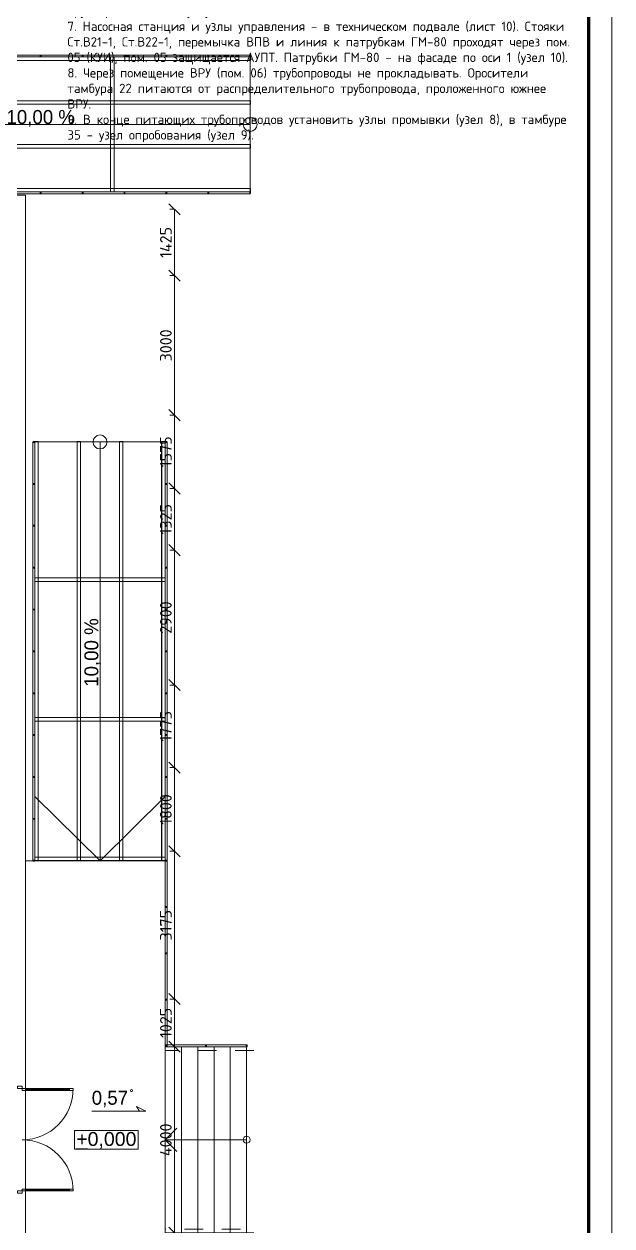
# Model space of a CAD drawing. Header units: millimetres. Extents: x 0 to 2118900, y -20000 to 84100.
# Drawn here: x 506268 to 518900, y 42148 to 67982 of the extents above; entities that cross this region are included whole.
import ezdxf
from ezdxf.enums import TextEntityAlignment as Align

# ---------------------------------------------------------------- set-up
doc = ezdxf.new("R2010")
doc.units = ezdxf.units.MM
doc.linetypes.add('strich_line', pattern=[800, 400, -400])
for name, color, linetype, lineweight in [('АР_подоснова', 8, 'Continuous', 13), ('ПТ_размеры', 7, 'Continuous', 13), ('ПТ_рамка', 7, 'Continuous', 50), ('ПТ_рамка_тонк', 7, 'Continuous', 18), ('ПТ_текст', 7, 'Continuous', 18)]:
    doc.layers.add(name, color=color, linetype=linetype, lineweight=lineweight)
doc.styles.add('АР_текст_1', font='arial.ttf')
doc.styles.add('АР_текст_2', font='ARIALN.TTF')
doc.styles.add('ПТ', font='isocpeur.ttf')
doc.dimstyles.new('ПТ100', dxfattribs={"dimscale": 100, "dimtxt": 2.5, "dimasz": 1.2, "dimexe": 1, "dimexo": 0, "dimgap": 0.6, "dimtad": 1, "dimdec": 0, "dimtxsty": 'ПТ', "dimtsz": 1.2, "dimcen": 2.5, "dimclrd": 7, "dimclre": 7, "dimclrt": 7, "dimazin": 3, "dimtfac": 1, "dimtmove": 0, "dimatfit": 3, "dimlwd": 13, "dimlwe": 13, "dimarcsym": 0})

# ---------------------------------------------------------------- blocks, each defined once
blk = doc.blocks.new('Балка - Швеллер ПП 270')
at = {"color": 0, "linetype": 'Continuous', "lineweight": -2}
for p, q in [((-18, 37), (8991, 37)), ((-18, 37), (-18, -38)), ((8991, 0), (8991, 37)), ((8991, -38), (8991, 0)), ((-18, -38), (8991, -38))]:
    blk.add_line(p, q, dxfattribs=at)
blk = doc.blocks.new('Балка - Швеллер ПП 27_20')
at = {"color": 0, "linetype": 'Continuous', "lineweight": -2}
for p, q in [((0, 38), (0, -38)), ((1400, 38), (0, 38)), ((2800, 38), (1400, 38)), ((2800, 0), (2800, 38)), ((2800, -38), (2800, 0)), ((0, -38), (1400, -38)), ((1400, -38), (2800, -38))]:
    blk.add_line(p, q, dxfattribs=at)
blk = doc.blocks.new('Перекрытие_1100', base_point=(-300, -300))
at = {"color": 0, "linetype": 'Continuous', "lineweight": -2, "flags": 128}
blk.add_lwpolyline([(-300, -300), (98301, -300), (98301, 40301), (-300, 40301)], close=True, dxfattribs=at)
blk = doc.blocks.new('Балка - Швеллер ПП 27_30')
at = {"color": 0, "linetype": 'Continuous', "lineweight": -2}
for p, q in [((0, 38), (0, -38)), ((1450, 38), (0, 38)), ((2900, 38), (1450, 38)), ((2900, 0), (2900, 38)), ((2900, -38), (2900, 0)), ((0, -38), (1450, -38)), ((1450, -38), (2900, -38))]:
    blk.add_line(p, q, dxfattribs=at)
blk = doc.blocks.new('Перекрытие_1050', base_point=(101300, 25998))
at = {"color": 0, "linetype": 'Continuous', "lineweight": -2, "flags": 128}
blk.add_lwpolyline([(101300, 25998), (101300, 13997), (98301, 13997), (98301, 25998)], close=True, dxfattribs=at)
blk = doc.blocks.new('Лестница_7')
at = {"color": 0, "linetype": 'Continuous', "lineweight": -2}
for p, q in [((101300, 18000), (101300, 22000)), ((101300, 22000), (101650, 22000)), ((101650, 18000), (101650, 22000)), ((101650, 22000), (102000, 22000)), ((101650, 22000), (101650, 18000)), ((102000, 18000), (102000, 22000)), ((102000, 22000), (102350, 22000)), ((102000, 22000), (102000, 18000)), ((102350, 18000), (102350, 22000)), ((102350, 22000), (102700, 22000)), ((102350, 22000), (102350, 18000)), ((102700, 18000), (102700, 22000)), ((102700, 22000), (103050, 22000)), ((102700, 22000), (102700, 18000)), ((103050, 22000), (103050, 18000)), ((101550, 20250), (101300, 20000)), ((101650, 20000), (101300, 20000)), ((101300, 20000), (101550, 19750)), ((102700, 20000), (101650, 20000)), ((103050, 20000), (102700, 20000)), ((101650, 18000), (101300, 18000)), ((102000, 18000), (101650, 18000)), ((102350, 18000), (102000, 18000)), ((102700, 18000), (102350, 18000)), ((103050, 18000), (102700, 18000))]:
    blk.add_line(p, q, dxfattribs=at)
at = {"color": 0, "linetype": 'strich_line', "lineweight": -2, "flags": 128}
for points in [[(103203, 21920), (103050, 21920), (101300, 21920), (101300, 22000), (103050, 22000), (103203, 22000)], [(103203, 18000), (103050, 18000), (101300, 18000), (101300, 18080), (103050, 18080), (103203, 18080)]]:
    blk.add_lwpolyline(points, close=True, dxfattribs=at)
at = {"color": 0, "linetype": 'Continuous', "lineweight": -2}
for start, end in [(90, 270), (270, 90)]:
    blk.add_arc((103050, 20000), 75, start, end, dxfattribs=at)
blk = doc.blocks.new('Металлическая Двупольная дверь 27')
at = {"color": 0, "linetype": 'Continuous', "lineweight": -2}
for p, q in [((-1100, 1100), (-1100, 1020)), ((-1060, 1100), (-1100, 1100)), ((-1060, 1020), (-1060, 1100)), ((1060, 1020), (1060, 1100)), ((1060, 1100), (1100, 1100)), ((1100, 1100), (1100, 1020)), ((-1100, 1020), (-1060, 1020)), ((-1080, 1020), (-1080, 80)), ((1100, 1020), (1060, 1020)), ((1080, 1020), (1080, 80)), ((-1100, 0), (-1150, 0)), ((-1150, 0), (-1150, -100)), ((-1150, -100), (-1150, 0)), ((-1150, -100), (-1150, 0)), ((-1060, 80), (-1100, 80)), ((-1100, 80), (-1100, 0)), ((-1100, -100), (-1100, 0)), ((-1100, 0), (-1060, 0)), ((-1060, 0), (-1060, 80)), ((1060, 0), (1060, 80)), ((1060, 80), (1100, 80)), ((1100, 0), (1060, 0)), ((1100, 80), (1100, 0)), ((1150, 0), (1100, 0)), ((1100, 0), (1100, -100)), ((1150, -100), (1150, 0)), ((1150, -100), (1150, 0)), ((1150, -100), (1150, 0)), ((-1150, -100), (-1100, -100)), ((1100, -100), (1150, -100))]:
    blk.add_line(p, q, dxfattribs=at)
at = {"color": 0, "linetype": 'Continuous', "lineweight": -2, "flags": 128}
for points in [[(-1100, 1020), (-1100, 80), (-1080, 80), (-1080, 1020)], [(-1080, 1020), (-1080, 80), (-1060, 80), (-1060, 1020)], [(1080, 1020), (1080, 80), (1060, 80), (1060, 1020)], [(1100, 1020), (1100, 80), (1080, 80), (1080, 1020)]]:
    blk.add_lwpolyline(points, close=True, dxfattribs=at)
at = {"color": 0, "linetype": 'Continuous', "lineweight": -2}
for centre, start, end in [((-1100, 0), 0, 90), ((1100, 0), 90, 180)]:
    blk.add_arc(centre, 1100, start, end, dxfattribs=at)
blk = doc.blocks.new('Стена_414', base_point=(98125, 40125))
at = {"color": 0, "linetype": 'Continuous', "lineweight": -2, "xscale": -1, "zscale": 1000, "rotation": 270}
blk.add_blockref('Металлическая Двупольная дверь 27', (98225, 20000), dxfattribs=at)
blk = doc.blocks.new('Ограждение_12')
at = {"color": 0, "linetype": 'Continuous', "lineweight": -2, "flags": 128}
for points in [[(101300, 22020), (101340, 22020), (101340, 25998), (101300, 25998)], [(101300, 22020), (101340, 22020), (101340, 25998), (101300, 25998)], [(101300, 22020), (101340, 22020), (101340, 25998), (101300, 25998)], [(101300, 22020), (101340, 22020), (101340, 25998), (101300, 25998)], [(101300, 22020), (101340, 22020), (101340, 25998), (101300, 25998)], [(101300, 24993), (101340, 24993), (101340, 25013), (101300, 25013)], [(101300, 23999), (101340, 23999), (101340, 24019), (101300, 24019)], [(101300, 23004), (101340, 23004), (101340, 23024), (101300, 23024)], [(101300, 22000), (101340, 22000), (101340, 22040), (101300, 22040)]]:
    blk.add_lwpolyline(points, close=True, dxfattribs=at)
blk = doc.blocks.new('Ограждение_16')
at = {"color": 0, "linetype": 'Continuous', "lineweight": -2, "flags": 128}
for points in [[(94125, 43275), (94127, 43275), (94128, 43276), (94130, 43278), (94131, 43280), (94133, 43282), (94134, 43285), (94134, 43288), (94135, 43292), (94135, 43295), (94135, 43298), (94134, 43302), (94134, 43305), (94133, 43308), (94131, 43310), (94130, 43312), (94128, 43314), (94127, 43315), (94125, 43315), (94123, 43315), (94122, 43314), (94120, 43312), (94119, 43310), (94117, 43308), (94116, 43305), (94116, 43302), (94115, 43298), (94115, 43295), (94115, 43292), (94116, 43288), (94116, 43285), (94117, 43282), (94119, 43280), (94120, 43278), (94122, 43276), (94123, 43275)], [(94125, 43315), (94125, 43275), (103126, 43275), (103126, 43315)], [(94125, 43315), (94125, 43275), (103126, 43275), (103126, 43315)], [(94125, 43315), (94125, 43275), (103126, 43275), (103126, 43315)], [(94125, 43315), (94125, 43275), (103126, 43275), (103126, 43315)], [(94125, 43315), (94125, 43275), (103126, 43275), (103126, 43315)], [(95015, 43315), (95015, 43275), (95035, 43275), (95035, 43315)], [(95915, 43315), (95915, 43275), (95935, 43275), (95935, 43315)], [(96815, 43315), (96815, 43275), (96835, 43275), (96835, 43315)], [(97715, 43315), (97715, 43275), (97735, 43275), (97735, 43315)], [(98615, 43315), (98615, 43275), (98635, 43275), (98635, 43315)], [(99516, 43315), (99516, 43275), (99536, 43275), (99536, 43315)], [(100416, 43315), (100416, 43275), (100436, 43275), (100436, 43315)], [(101316, 43315), (101316, 43275), (101336, 43275), (101336, 43315)], [(102216, 43315), (102216, 43275), (102236, 43275), (102236, 43315)], [(103126, 43275), (103128, 43275), (103129, 43276), (103131, 43278), (103132, 43280), (103134, 43282), (103135, 43285), (103135, 43288), (103136, 43292), (103136, 43295), (103136, 43298), (103135, 43302), (103135, 43305), (103134, 43308), (103132, 43310), (103131, 43312), (103129, 43314), (103128, 43315), (103126, 43315), (103124, 43315), (103123, 43314), (103121, 43312), (103120, 43310), (103118, 43308), (103117, 43305), (103117, 43302), (103116, 43298), (103116, 43295), (103116, 43292), (103117, 43288), (103117, 43285), (103118, 43282), (103120, 43280), (103121, 43278), (103123, 43276), (103124, 43275)]]:
    blk.add_lwpolyline(points, close=True, dxfattribs=at)
blk = doc.blocks.new('Ограждение_17')
at = {"color": 0, "linetype": 'Continuous', "lineweight": -2, "flags": 128}
for points in [[(94125, 40335), (94127, 40335), (94128, 40336), (94130, 40338), (94131, 40340), (94133, 40342), (94134, 40345), (94134, 40348), (94135, 40352), (94135, 40355), (94135, 40358), (94134, 40362), (94134, 40365), (94133, 40368), (94131, 40370), (94130, 40372), (94128, 40374), (94127, 40375), (94125, 40375), (94123, 40375), (94122, 40374), (94120, 40372), (94119, 40370), (94117, 40368), (94116, 40365), (94116, 40362), (94115, 40358), (94115, 40355), (94115, 40352), (94116, 40348), (94116, 40345), (94117, 40342), (94119, 40340), (94120, 40338), (94122, 40336), (94123, 40335)], [(94125, 40375), (94125, 40335), (103126, 40335), (103126, 40375)], [(94125, 40375), (94125, 40335), (103126, 40335), (103126, 40375)], [(94125, 40375), (94125, 40335), (103126, 40335), (103126, 40375)], [(94125, 40375), (94125, 40335), (103126, 40335), (103126, 40375)], [(94125, 40375), (94125, 40335), (103126, 40335), (103126, 40375)], [(95015, 40375), (95015, 40335), (95035, 40335), (95035, 40375)], [(95915, 40375), (95915, 40335), (95935, 40335), (95935, 40375)], [(96815, 40375), (96815, 40335), (96835, 40335), (96835, 40375)], [(97715, 40375), (97715, 40335), (97735, 40335), (97735, 40375)], [(98615, 40375), (98615, 40335), (98635, 40335), (98635, 40375)], [(99516, 40375), (99516, 40335), (99536, 40335), (99536, 40375)], [(100416, 40375), (100416, 40335), (100436, 40335), (100436, 40375)], [(101316, 40375), (101316, 40335), (101336, 40335), (101336, 40375)], [(102216, 40375), (102216, 40335), (102236, 40335), (102236, 40375)], [(103126, 40335), (103128, 40335), (103129, 40336), (103131, 40338), (103132, 40340), (103134, 40342), (103135, 40345), (103135, 40348), (103136, 40352), (103136, 40355), (103136, 40358), (103135, 40362), (103135, 40365), (103134, 40368), (103132, 40370), (103131, 40372), (103129, 40374), (103128, 40375), (103126, 40375), (103124, 40375), (103123, 40374), (103121, 40372), (103120, 40370), (103118, 40368), (103117, 40365), (103117, 40362), (103116, 40358), (103116, 40355), (103116, 40352), (103117, 40348), (103117, 40345), (103118, 40342), (103120, 40340), (103121, 40338), (103123, 40336), (103124, 40335)]]:
    blk.add_lwpolyline(points, close=True, dxfattribs=at)
blk = doc.blocks.new('Ограждение_29')
at = {"color": 0, "linetype": 'Continuous', "lineweight": -2, "flags": 128}
for points in [[(101340, 34999), (101339, 35000), (101338, 35002), (101337, 35004), (101335, 35005), (101332, 35006), (101330, 35007), (101326, 35008), (101323, 35008), (101320, 35009), (101316, 35008), (101313, 35008), (101310, 35007), (101307, 35006), (101304, 35005), (101302, 35004), (101301, 35002), (101300, 35000), (101300, 34999), (101300, 34997), (101301, 34995), (101302, 34994), (101304, 34992), (101307, 34991), (101310, 34990), (101313, 34989), (101316, 34989), (101320, 34989), (101323, 34989), (101326, 34989), (101330, 34990), (101332, 34991), (101335, 34992), (101337, 34994), (101338, 34995), (101339, 34997)], [(101300, 25998), (101340, 25998), (101340, 34999), (101300, 34999)], [(101300, 25998), (101340, 25998), (101340, 34999), (101300, 34999)], [(101300, 25998), (101340, 25998), (101340, 34999), (101300, 34999)], [(101300, 25998), (101340, 25998), (101340, 34999), (101300, 34999)], [(101300, 25998), (101340, 25998), (101340, 34999), (101300, 34999)], [(101300, 34088), (101340, 34088), (101340, 34108), (101300, 34108)], [(101300, 33188), (101340, 33188), (101340, 33208), (101300, 33208)], [(101300, 32288), (101340, 32288), (101340, 32308), (101300, 32308)], [(101300, 31388), (101340, 31388), (101340, 31408), (101300, 31408)], [(101300, 30488), (101340, 30488), (101340, 30508), (101300, 30508)], [(101300, 29588), (101340, 29588), (101340, 29608), (101300, 29608)], [(101300, 28688), (101340, 28688), (101340, 28708), (101300, 28708)], [(101300, 27788), (101340, 27788), (101340, 27808), (101300, 27808)], [(101300, 26888), (101340, 26888), (101340, 26908), (101300, 26908)], [(101340, 25998), (101339, 25999), (101338, 26001), (101337, 26003), (101335, 26004), (101332, 26005), (101330, 26006), (101326, 26007), (101323, 26007), (101320, 26008), (101316, 26007), (101313, 26007), (101310, 26006), (101307, 26005), (101304, 26004), (101302, 26003), (101301, 26001), (101300, 25999), (101300, 25998), (101300, 25996), (101301, 25994), (101302, 25993), (101304, 25991), (101307, 25990), (101310, 25989), (101313, 25988), (101316, 25988), (101320, 25988), (101323, 25988), (101326, 25988), (101330, 25989), (101332, 25990), (101335, 25991), (101337, 25993), (101338, 25994), (101339, 25996)]]:
    blk.add_lwpolyline(points, close=True, dxfattribs=at)
blk = doc.blocks.new('Ограждение_30')
at = {"color": 0, "linetype": 'Continuous', "lineweight": -2, "flags": 128}
for points in [[(98500, 34999), (98499, 35000), (98498, 35002), (98497, 35004), (98495, 35005), (98492, 35006), (98490, 35007), (98486, 35008), (98483, 35008), (98480, 35009), (98476, 35008), (98473, 35008), (98470, 35007), (98467, 35006), (98464, 35005), (98462, 35004), (98461, 35002), (98460, 35000), (98460, 34999), (98460, 34997), (98461, 34995), (98462, 34994), (98464, 34992), (98467, 34991), (98470, 34990), (98473, 34989), (98476, 34989), (98480, 34989), (98483, 34989), (98486, 34989), (98490, 34990), (98492, 34991), (98495, 34992), (98497, 34994), (98498, 34995), (98499, 34997)], [(98460, 25998), (98500, 25998), (98500, 34999), (98460, 34999)], [(98460, 25998), (98500, 25998), (98500, 34999), (98460, 34999)], [(98460, 25998), (98500, 25998), (98500, 34999), (98460, 34999)], [(98460, 25998), (98500, 25998), (98500, 34999), (98460, 34999)], [(98460, 25998), (98500, 25998), (98500, 34999), (98460, 34999)], [(98460, 34088), (98500, 34088), (98500, 34108), (98460, 34108)], [(98460, 33188), (98500, 33188), (98500, 33208), (98460, 33208)], [(98460, 32288), (98500, 32288), (98500, 32308), (98460, 32308)], [(98460, 31388), (98500, 31388), (98500, 31408), (98460, 31408)], [(98460, 30488), (98500, 30488), (98500, 30508), (98460, 30508)], [(98460, 29588), (98500, 29588), (98500, 29608), (98460, 29608)], [(98460, 28688), (98500, 28688), (98500, 28708), (98460, 28708)], [(98460, 27788), (98500, 27788), (98500, 27808), (98460, 27808)], [(98460, 26888), (98500, 26888), (98500, 26908), (98460, 26908)], [(98500, 25998), (98499, 25999), (98498, 26001), (98497, 26003), (98495, 26004), (98492, 26005), (98490, 26006), (98486, 26007), (98483, 26007), (98480, 26008), (98476, 26007), (98473, 26007), (98470, 26006), (98467, 26005), (98464, 26004), (98462, 26003), (98461, 26001), (98460, 25999), (98460, 25998), (98460, 25996), (98461, 25994), (98462, 25993), (98464, 25991), (98467, 25990), (98470, 25989), (98473, 25988), (98476, 25988), (98480, 25988), (98483, 25988), (98486, 25988), (98490, 25989), (98492, 25990), (98495, 25991), (98497, 25993), (98498, 25994), (98499, 25996)]]:
    blk.add_lwpolyline(points, close=True, dxfattribs=at)
blk = doc.blocks.new('Ограждение_33')
at = {"color": 0, "linetype": 'Continuous', "lineweight": -2, "flags": 128}
for points in [[(103050, 22000), (103050, 22040), (101300, 22040), (101300, 22000)], [(103050, 22000), (103050, 22040), (101300, 22040), (101300, 22000)], [(103050, 22000), (103050, 22040), (101300, 22040), (101300, 22000)], [(103050, 22000), (103050, 22040), (101300, 22040), (101300, 22000)], [(103050, 22000), (103050, 22040), (101300, 22040), (101300, 22000)], [(102185, 22000), (102185, 22040), (102165, 22040), (102165, 22000)], [(103060, 22040), (103040, 22040), (103040, 22000), (103060, 22000)]]:
    blk.add_lwpolyline(points, close=True, dxfattribs=at)
blk = doc.blocks.new('Пандус Прямой 27_5')
at = {"color": 0, "linetype": 'Continuous', "lineweight": -2}
for p, q in [((0, -1400), (0, 1400)), ((0, 1400), (9000, 1400)), ((9000, 0), (7623, 1400)), ((9000, -1400), (9000, 1400)), ((0, 0), (9000, 0)), ((7623, -1400), (9000, 0)), ((0, -1400), (9000, -1400))]:
    blk.add_line(p, q, dxfattribs=at)
at = {"color": 0, "linetype": 'Continuous', "lineweight": -2, "flags": 128}
blk.add_lwpolyline([(150, 0, 1), (-150, 0, 1)], format="xyb", close=True, dxfattribs=at)
at = {"color": 0, "lineweight": -2, "style": 'АР_текст_2'}
blk.add_attdef('ac_bottomlevel', text='', height=300, dxfattribs=at).set_placement((4500, 159), align=Align.MIDDLE_CENTER)
blk = doc.blocks.new('Пандус Прямой 27_6')
at = {"color": 0, "linetype": 'Continuous', "lineweight": -2}
for p, q in [((0, -1450), (0, 1450)), ((0, 1450), (9000, 1450)), ((9000, 0), (7623, 1450)), ((9000, -1450), (9000, 1450)), ((0, 0), (9000, 0)), ((7623, -1450), (9000, 0)), ((0, -1450), (9000, -1450))]:
    blk.add_line(p, q, dxfattribs=at)
at = {"color": 0, "linetype": 'Continuous', "lineweight": -2, "flags": 128}
blk.add_lwpolyline([(150, 0, 1), (-150, 0, 1)], format="xyb", close=True, dxfattribs=at)
at = {"color": 0, "lineweight": -2, "style": 'АР_текст_2'}
blk.add_attdef('ac_bottomlevel', text='', height=300, dxfattribs=at).set_placement((4500, 159), align=Align.MIDDLE_CENTER)
blk = doc.blocks.new('Символ Уклона 27')
at = {"color": 0, "linetype": 'Continuous', "lineweight": -2}
for p, q in [((0, 0), (1160, 0)), ((960, 100), (1160, 0)), ((960, 100), (1027, 0))]:
    blk.add_line(p, q, dxfattribs=at)
at = {"color": 0, "linetype": 'Continuous', "lineweight": -2, "style": 'АР_текст_1'}
blk.add_attdef('txt', text='', height=300, dxfattribs=at).set_placement((0, 45), align=Align.BOTTOM_LEFT)
blk = doc.blocks.new('AR_F1')
at = {"layer": 'АР_подоснова', "linetype": 'Continuous', "flags": 128}
blk.add_lwpolyline([(99351, 20200), (100721, 20200), (100721, 19800), (99351, 19800)], close=True, dxfattribs=at)
at = {"layer": 'АР_подоснова', "linetype": 'Continuous'}
blk.add_circle((100575, 21056), 22.5, dxfattribs=at)
for name, p in [('Ограждение_16', (0, 0)), ('Ограждение_17', (0, 0)), ('Перекрытие_1100', (-300, -300)), ('Ограждение_30', (0, 0)), ('Ограждение_29', (0, 0)), ('Перекрытие_1050', (101300, 25998)), ('Ограждение_12', (0, 0)), ('Ограждение_33', (0, 0)), ('Лестница_7', (0, 0))]:
    blk.add_blockref(name, p, dxfattribs=at)
at = {"layer": 'АР_подоснова', "linetype": 'Continuous', "zscale": 1000}
for name, p, rotation in [('Балка - Швеллер ПП 270', (103117, 43238), 180), ('Балка - Швеллер ПП 27_30', (100165, 43275), 270), ('Балка - Швеллер ПП 270', (103117, 42295), 180), ('Балка - Швеллер ПП 270', (98537, 34990), 270), ('Балка - Швеллер ПП 270', (98537, 34990), 270), ('Балка - Швеллер ПП 270', (99445, 34990), 270), ('Балка - Швеллер ПП 270', (100354, 34990), 270), ('Балка - Швеллер ПП 270', (101262, 34990), 270)]:
    blk.add_blockref(name, p, dxfattribs=dict(at, rotation=rotation))
at = {"layer": 'АР_подоснова', "linetype": 'Continuous'}
ref = blk.add_blockref('Пандус Прямой 27_6', (103126, 41825), dxfattribs=dict(at, xscale=-1, zscale=1000))
ref.add_attrib('ac_bottomlevel', '10,00 %', dxfattribs={"layer": '0', "color": 0, "lineweight": 0, "height": 300}).set_placement((98626, 41984), align=Align.MIDDLE_CENTER)
at = {"layer": 'АР_подоснова', "linetype": 'Continuous', "xscale": -1, "zscale": 1000}
for name, p in [('Балка - Швеллер ПП 270', (103117, 41355)), ('Балка - Швеллер ПП 270', (103117, 40413)), ('Балка - Швеллер ПП 27_20', (101300, 32038)), ('Балка - Швеллер ПП 27_20', (101300, 29038)), ('Балка - Швеллер ПП 27_20', (101300, 26038))]:
    blk.add_blockref(name, p, dxfattribs=at)
at = {"layer": 'АР_подоснова'}
blk.add_blockref('Стена_414', (98125, 40125), dxfattribs=at)
at = {"layer": 'АР_подоснова', "linetype": 'Continuous'}
ref = blk.add_blockref('Пандус Прямой 27_5', (99900, 34999), dxfattribs=dict(at, xscale=-1, zscale=1000, rotation=90))
ref.add_attrib('ac_bottomlevel', '10,00 %', dxfattribs={"layer": '0', "color": 0, "lineweight": 0, "height": 300, "rotation": 90}).set_placement((99714, 30473), align=Align.MIDDLE_CENTER)
at = {"layer": 'АР_подоснова', "linetype": 'Continuous', "xscale": -1, "zscale": 1000, "rotation": 90}
blk.add_blockref('Балка - Швеллер ПП 270', (101262, 34990), dxfattribs=at)
at = {"layer": 'АР_подоснова', "linetype": 'Continuous'}
ref = blk.add_blockref('Символ Уклона 27', (99722, 20618), dxfattribs=dict(at, zscale=1000))
ref.add_attrib('txt', '0,57', dxfattribs={"layer": '0', "color": 0, "linetype": 'Continuous', "lineweight": 0, "height": 300}).set_placement((99722, 20663), align=Align.BOTTOM_LEFT)
at = {"layer": 'АР_подоснова', "linetype": 'Continuous', "insert": (100036, 20167), "char_height": 300, "attachment_point": 2, "style": 'АР_текст_1'}
blk.add_mtext('\\A1;{\\pqc;\\fArial|b0|i0|c204|p0;\\L\\W1.000000;\\L+\\fArial|b0|i0|c204|p0;\\l\\W1.000000;\\l0\\fArial|b0|i0|c204|p0;\\l\\W1.000000;\\l,\\fArial|b0|i0|c204|p0;\\l\\W1.000000;\\l0\\fArial|b0|i0|c204|p0;\\l\\W1.000000;\\l00}', dxfattribs=at)

msp = doc.modelspace()

# ---------------------------------------------------------------- linework, layer by layer
at = {"layer": 'ПТ_рамка', "lineweight": 70}
msp.add_lwpolyline([(402000, 500), (518400, 500), (518400, 83600), (402000, 83600)], close=True, dxfattribs=at)
at = {"layer": 'ПТ_рамка_тонк', "lineweight": 13}
msp.add_lwpolyline([(400000, 0), (518900, 0), (518900, 84100), (400000, 84100)], close=True, dxfattribs=at)

# ---------------------------------------------------------------- block references
at = {"layer": 'АР_подоснова'}
msp.add_blockref('AR_F1', (408000, 24000), dxfattribs=at)

# ---------------------------------------------------------------- texts
at = {"layer": 'ПТ_текст', "insert": (507200, 72700), "char_height": 200, "width": 10800, "attachment_point": 1, "style": 'ПТ'}
msp.add_mtext('1. Отметки даны по осям трубопроводов: питающие В21 - +2,900 (под балками), распределительные - +3,360 (между балками). Розетки оросителей - на отм. +3,250 (узел 5). \\P2. Перекрытие над 1 этажом - монолитное по профлисту НС114, низ профлиста +3,470, низ балок Б1, Б2 +3,300; балки - по цифровым осям (КМ стадии Р). Распределительные трубопроводы проложены вдоль балок, между ними. \\P3. Ответвления к оросителям - Ду25, присоединение через бобышку G1/2. Диаметры участков указаны на плане. \\P4. Внутри охлаждаемых камер оросители не устанавливаются (п. 4.4 СП 486.1311500.2020). Пространство над камерами и проходы защищаются. \\P5. Шкафы ПК установить на колоннах по осям Д и Г со стороны торговых залов, ось клапанов - 1,35 м от пола (узел 7). Стояки ВПВ - из технического подвала. \\P6. Проходы через стены - по узлу 2, через перекрытие - по узлу 3, крепление трубопроводов - по узлу 4. \\P7. Насосная станция и узлы управления - в техническом подвале (лист 10). Стояки Ст.В21-1, Ст.В22-1, перемычка ВПВ и линия к патрубкам ГМ-80 проходят через пом. 05 (КУИ), пом. 05 защищается АУПТ. Патрубки ГМ-80 - на фасаде по оси 1 (узел 10). \\P8. Через помещение ВРУ (пом. 06) трубопроводы не прокладывать. Оросители тамбура 22 питаются от распределительного трубопровода, проложенного южнее ВРУ. \\P9. В конце питающих трубопроводов установить узлы промывки (узел 8), в тамбуре 35 - узел опробования (узел 9).', dxfattribs=at)

# ---------------------------------------------------------------- dimensions: what is measured, and where the dimension line sits
at = {"layer": 'ПТ_размеры'}
for base, p1, p2 in [((509500, 62575), (509500, 62575), (509500, 64000)), ((509500, 59575), (509500, 59575), (509500, 62575)), ((509500, 58000), (509500, 58000), (509500, 59575)), ((509500, 56675), (509500, 56675), (509500, 58000)), ((509500, 53775), (509500, 53775), (509500, 56675)), ((509500, 52000), (509500, 52000), (509500, 53775)), ((509500, 50200), (509500, 50200), (509500, 52000)), ((509500, 47025), (509500, 47025), (509500, 50200)), ((509500, 46000), (509500, 46000), (509500, 47025)), ((509500, 42000), (509500, 42000), (509500, 46000))]:
    msp.add_linear_dim(base=base, p1=p1, p2=p2, angle=90, dimstyle='ПТ100', dxfattribs=at).render()

doc.saveas('drawing.dxf')
